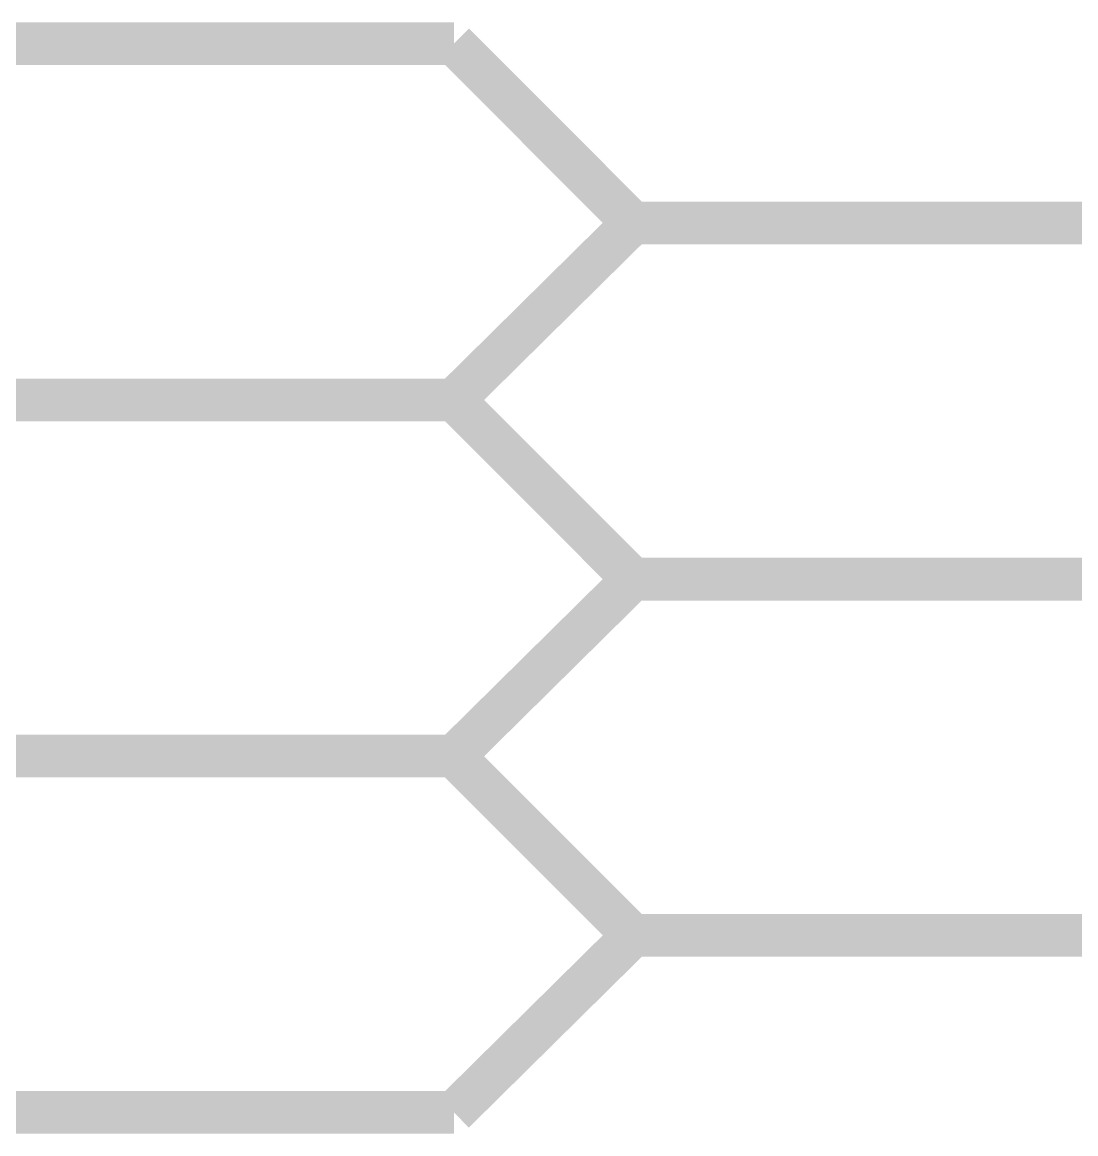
# Model space of a CAD drawing. Header units: millimetres. Extents: x -2024 to 917, y -725 to 13.
# Drawn here: x 290.38 to 297.77, y -135.19 to -127.39 of the extents above; entities that cross this region are included whole.
import ezdxf

# ---------------------------------------------------------------- set-up
doc = ezdxf.new("R2010")
doc.units = ezdxf.units.MM
doc.layers.add('Sheet', color=255, linetype='Continuous')

msp = doc.modelspace()

# ---------------------------------------------------------------- linework, layer by layer
at = {"layer": 'Sheet', "const_width": 0.2997}
for points in [[(293.4081, -127.5349), (268.4325, -127.5349)], [(294.6659, -128.7934), (293.4081, -127.5349)], [(293.4081, -130.0353), (294.6659, -128.7934)], [(294.6659, -128.7934), (297.1652, -128.7934)], [(297.1652, -128.7934), (302.1636, -128.7934)], [(268.4325, -130.0353), (293.4081, -130.0353)], [(293.4081, -130.0353), (268.4325, -130.0353)], [(294.6659, -131.2938), (293.4081, -130.0353)], [(293.4081, -132.5357), (294.6659, -131.2938)], [(294.6659, -131.2938), (297.1652, -131.2938)], [(297.1652, -133.7942), (302.1636, -133.7942), (302.1636, -131.2938), (297.1652, -131.2938)], [(268.4325, -132.5357), (293.4081, -132.5357)], [(293.4081, -132.5357), (268.4325, -132.5357)], [(294.6659, -133.7942), (293.4081, -132.5357)], [(293.4081, -135.0361), (294.6659, -133.7942)], [(294.6659, -133.7942), (297.1652, -133.7942)], [(268.4325, -135.0361), (293.4081, -135.0361)]]:
    msp.add_lwpolyline(points, dxfattribs=at)

doc.saveas('drawing.dxf')
